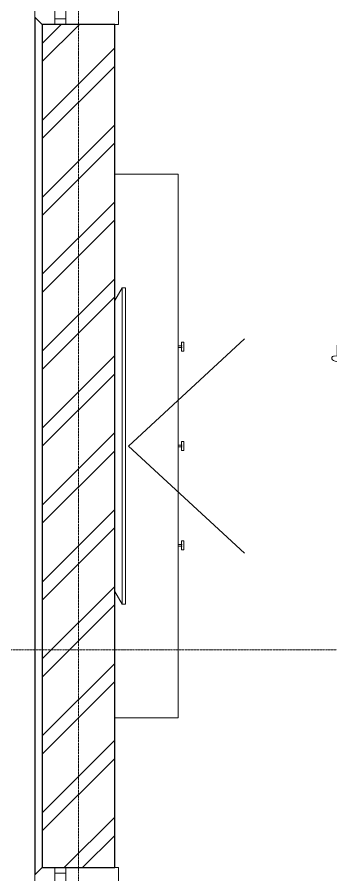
# Model space of a CAD drawing. Header units: millimetres. Extents: x -2820 to 26103, y -2046 to 37035.
# Drawn here: x 1830 to 3559, y 12333 to 17063 of the extents above; entities that cross this region are included whole.
import ezdxf

# ---------------------------------------------------------------- set-up
doc = ezdxf.new("R2010")
doc.units = ezdxf.units.MM
doc.linetypes.add('Осевая 12-2-2', pattern=[16, 12, -2, 0, -2])
for name, color, linetype, lineweight in [('A-GLAZ', 7, 'Continuous', 9), ('A-WALL', 7, 'Continuous', 9), ('A-WALL-PATT', 7, 'Continuous', 25), ('I-FURN', 7, 'Continuous', 9), ('M-EQPM', 7, 'Continuous', 9), ('S-GRID', 7, 'Continuous', 9)]:
    doc.layers.add(name, color=color, linetype=linetype, lineweight=lineweight)

# ---------------------------------------------------------------- blocks, each defined once
blk = doc.blocks.new('INT 15 Тумба - INT 15 Тумба-1563850-Этаж 1 - КН')
at = {"layer": 'I-FURN'}
for p, q in [((1500, 150), (-1500, 150)), ((-1500, 150), (-1500, -200)), ((-523.3, 180), (-573.3, 180)), ((-573.3, 180), (-573.3, 168)), ((-573.3, 168), (-523.3, 168)), ((-553.3, 171), (-553.3, 150)), ((-553.3, 150), (-553.2, 150)), ((-553.3, 150), (-550.8, 150)), ((-545.8, 150), (-543.3, 150)), ((-543.5, 150), (-543.3, 150)), ((-543.3, 150), (-543.3, 171)), ((-523.3, 168), (-523.3, 180)), ((25, 180), (-25, 180)), ((-25, 180), (-25, 168)), ((-25, 168), (25, 168)), ((-5, 171), (-5, 150)), ((-5, 150), (-4.8, 150)), ((-5, 150), (-2.5, 150)), ((2.5, 150), (5, 150)), ((4.8, 150), (5, 150)), ((5, 150), (5, 171)), ((25, 168), (25, 180)), ((573.3, 180), (523.3, 180)), ((523.3, 180), (523.3, 168)), ((523.3, 168), (573.3, 168)), ((543.3, 171), (543.3, 150)), ((543.3, 150), (543.5, 150)), ((543.3, 150), (545.8, 150)), ((550.8, 150), (553.3, 150)), ((553.2, 150), (553.3, 150)), ((553.3, 150), (553.3, 171)), ((573.3, 168), (573.3, 180)), ((1500, -200), (1500, 150))]:
    blk.add_line(p, q, dxfattribs=at)
blk = doc.blocks.new('ТВ - Плоский экран1 - ТВ 60_ 2-1563836-Этаж 1 - КН')
at = {"layer": 'M-EQPM'}
for p, q in [((-3.9, 16.5), (-594.3, 655.4)), ((-3.9, 16.5), (586.5, 655.4)), ((-875.5, -18.5), (-875.5, 1.5)), ((-875.5, 1.5), (867.6, 1.5)), ((867.6, 1.5), (867.6, -18.5)), ((867.6, -18.5), (-875.5, -18.5)), ((-805.5, -58.5), (-875.5, -18.5)), ((-875.5, -18.5), (867.6, -18.5)), ((867.6, -18.5), (797.6, -58.5))]:
    blk.add_line(p, q, dxfattribs=at)
blk = doc.blocks.new('INT Стол дизайнерский 5 - INT Стол дизайнерский 5-1563849-Этаж 1 - КН')
at = {"layer": 'I-FURN'}
for p, q in [((-319, 226.7), (-330.3, 242.9)), ((-312.9, 260.3), (-284.1, 240.2)), ((-290.5, 185.7), (-301.9, 202)), ((-272, 231.9), (-255.7, 220.5)), ((364.5, 24.6), (384, 21.1)), ((364.5, -24.6), (384, -21.1)), ((-301.9, -202), (-290.5, -185.7)), ((-330.3, -242.9), (-319, -226.7)), ((-272, -231.9), (-255.7, -220.5)), ((-312.9, -260.3), (-284.1, -240.2))]:
    blk.add_line(p, q, dxfattribs=at)
at = {"layer": 'I-FURN', "flags": 128}
blk.add_lwpolyline([(-225, 250), (-275.1, 243.7), (-322.6, 225.2), (-365.3, 195.5), (-400.9, 155.9), (-427.7, 108.5), (-444.4, 55.6), (-450, 0), (-444.4, -55.6), (-427.7, -108.5), (-400.9, -155.9), (-365.3, -195.5), (-322.6, -225.2), (-275.1, -243.7), (-225, -250)], dxfattribs=at)
at = {"layer": 'I-FURN'}
for centre, radius, start, end in [((-320, 250), 12.5, 45, 180), ((-320, 250), 12.5, 180, 225), ((-225, -935.1), 1185.1, 57.1055, 90), ((379.8, 0), 71.5, 360, 57.1055), ((379.8, 0), 71.5, 302.8945, 360), ((-225, 935.1), 1185.1, 270, 302.8945), ((-320, -250), 12.5, 135, 180), ((-320, -250), 12.5, 180, 315)]:
    blk.add_arc(centre, radius, start, end, dxfattribs=at)
blk = doc.blocks.new('INT 20 Окно Прямоугольник 1ст - INT 20 Окно Прямоугольник 1ст 1000-3000h-1568821-Этаж 1 - КН')
at = {"layer": 'A-GLAZ'}
for p, q in [((460, 240), (-460, 240)), ((-500, 130), (-400, 130)), ((-470, 130), (-500, 130)), ((-470, 70), (-470, 130)), ((-400, 130), (-470, 130)), ((-470, 130), (-470, 70)), ((400, 130), (500, 130)), ((470, 130), (400, 130)), ((500, 130), (470, 130)), ((470, 130), (470, 70)), ((470, 70), (470, 130)), ((-500, 70), (-470, 70)), ((-400, 70), (-500, 70)), ((-470, 70), (-400, 70)), ((500, 70), (400, 70)), ((400, 70), (470, 70)), ((470, 70), (500, 70)), ((-500, -200), (-500, -220)), ((-500, -220), (500, -220)), ((500, -220), (500, -200))]:
    blk.add_line(p, q, dxfattribs=at)

msp = doc.modelspace()

# ---------------------------------------------------------------- hatches: boundary and pattern name
at = {"layer": 'A-WALL-PATT', "lineweight": 9}
h = msp.add_hatch(dxfattribs=at)
h.set_pattern_fill('FP_1', color=256, style=0, pattern_type=2)
h.set_pattern_definition([(45, (0, 0), (-212.132, 212.132), []), (45, (0, 100), (-212.132, 212.132), [])])
h.paths.add_polyline_path([(2340.399, 4472.643), (2368.194, 4472.643), (2368.194, 11372.643), (1968.194, 11372.643), (1968.194, 4472.643)])
h.paths.add_polyline_path([(2340.399, 12372.643), (2368.194, 12372.643), (2368.194, 17022.643), (1968.194, 17022.643), (1968.194, 12372.643)])
h.paths.add_polyline_path([(2368.194, 18022.643), (2368.194, 18272.643), (1968.194, 18272.643), (1968.194, 18022.643), (2340.399, 18022.643)])

# ---------------------------------------------------------------- linework, layer by layer
at = {"layer": 'A-WALL', "lineweight": 25}
for p, q in [((1928.194, 17062.643), (1928.194, 12332.643)), ((1968.194, 17022.643), (1928.194, 17062.643)), ((2368.194, 17022.643), (1968.194, 17022.643)), ((1968.194, 17022.643), (1968.194, 12372.643)), ((2368.194, 12372.643), (2368.194, 17022.643)), ((1928.194, 12332.643), (1968.194, 12372.643)), ((1968.194, 12372.643), (2368.194, 12372.643))]:
    msp.add_line(p, q, dxfattribs=at)
at = {"layer": 'S-GRID', "color": 251, "linetype": 'Осевая 12-2-2', "true_color": 0x646464}
for p, q in [((2168.194, 22574.777), (2168.194, -1346.156)), ((23375.597, 13572.643), (-1176.107, 13572.643))]:
    msp.add_line(p, q, dxfattribs=at)

# ---------------------------------------------------------------- block references
at = {"layer": 'A-GLAZ', "rotation": 89.99999999999991}
for p in [(2168.194, 17522.643), (2168.194, 11872.643)]:
    msp.add_blockref('INT 20 Окно Прямоугольник 1ст - INT 20 Окно Прямоугольник 1ст 1000-3000h-1568821-Этаж 1 - КН', p, dxfattribs=at)
at = {"layer": 'I-FURN'}
for name, p, rotation in [('INT 15 Тумба - INT 15 Тумба-1563850-Этаж 1 - КН', (2568.194, 14697.643), 270.0000000000009), ('INT Стол дизайнерский 5 - INT Стол дизайнерский 5-1563849-Этаж 1 - КН', (3966.198, 15069.462), 306.000000000001)]:
    msp.add_blockref(name, p, dxfattribs=dict(at, rotation=rotation))
at = {"layer": 'M-EQPM', "rotation": 270.0000000000005}
msp.add_blockref('ТВ - Плоский экран1 - ТВ 60_ 2-1563836-Этаж 1 - КН', (2426.732, 14693.699), dxfattribs=at)

doc.saveas('drawing.dxf')
